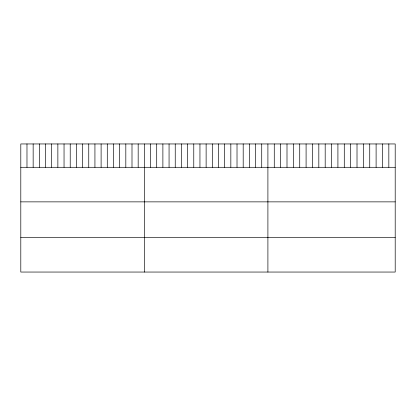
<?xml version="1.0" encoding="UTF-8"?>
<svg xmlns="http://www.w3.org/2000/svg" width="416" height="416" viewBox="0 0 416 416"><rect width="100%" height="100%" fill="white"/><g stroke="black" fill="none" stroke-linecap="round" stroke-linejoin="round"><path stroke-width="0.62" d="M395.2 167.294L395.2 272.048L20.8 272.048L20.8 143.952L395.2 143.952L395.2 167.294L20.8 167.294M20.8 201.864L395.2 201.864M20.8 237.484L395.2 237.484M388.835 143.952L388.835 167.294M382.47 143.952L382.47 167.294M376.106 143.952L376.106 167.294M369.741 143.952L369.741 167.294M363.376 143.952L363.376 167.294M357.011 143.952L357.011 167.294M350.646 143.952L350.646 167.294M344.282 143.952L344.282 167.294M337.917 143.952L337.917 167.294M331.552 143.952L331.552 167.294M325.187 143.952L325.187 167.294M318.822 143.952L318.822 167.294M312.458 143.952L312.458 167.294M306.093 143.952L306.093 167.294M299.728 143.952L299.728 167.294M293.363 143.952L293.363 167.294M286.998 143.952L286.998 167.294M280.634 143.952L280.634 167.294M274.269 143.952L274.269 167.294M267.904 143.952L267.904 272.048M261.726 143.952L261.726 167.294M255.549 143.952L255.549 167.294M249.371 143.952L249.371 167.294M243.194 143.952L243.194 167.294M237.016 143.952L237.016 167.294M230.838 143.952L230.838 167.294M224.661 143.952L224.661 167.294M218.483 143.952L218.483 167.294M212.306 143.952L212.306 167.294M206.128 143.952L206.128 167.294M199.95 143.952L199.95 167.294M193.773 143.952L193.773 167.294M187.595 143.952L187.595 167.294M181.418 143.952L181.418 167.294M175.24 143.952L175.24 167.294M169.062 143.952L169.062 167.294M162.885 143.952L162.885 167.294M156.707 143.952L156.707 167.294M150.53 143.952L150.53 167.294M144.352 143.952L144.352 272.048M138.174 143.952L138.174 167.294M131.997 143.952L131.997 167.294M125.819 143.952L125.819 167.294M119.642 143.952L119.642 167.294M113.464 143.952L113.464 167.294M107.286 143.952L107.286 167.294M101.109 143.952L101.109 167.294M94.931 143.952L94.931 167.294M88.754 143.952L88.754 167.294M82.576 143.952L82.576 167.294M76.398 143.952L76.398 167.294M70.221 143.952L70.221 167.294M64.043 143.952L64.043 167.294M57.866 143.952L57.866 167.294M51.688 143.952L51.688 167.294M45.51 143.952L45.51 167.294M39.333 143.952L39.333 167.294M33.155 143.952L33.155 167.294M26.978 143.952L26.978 167.294"/></g></svg>
